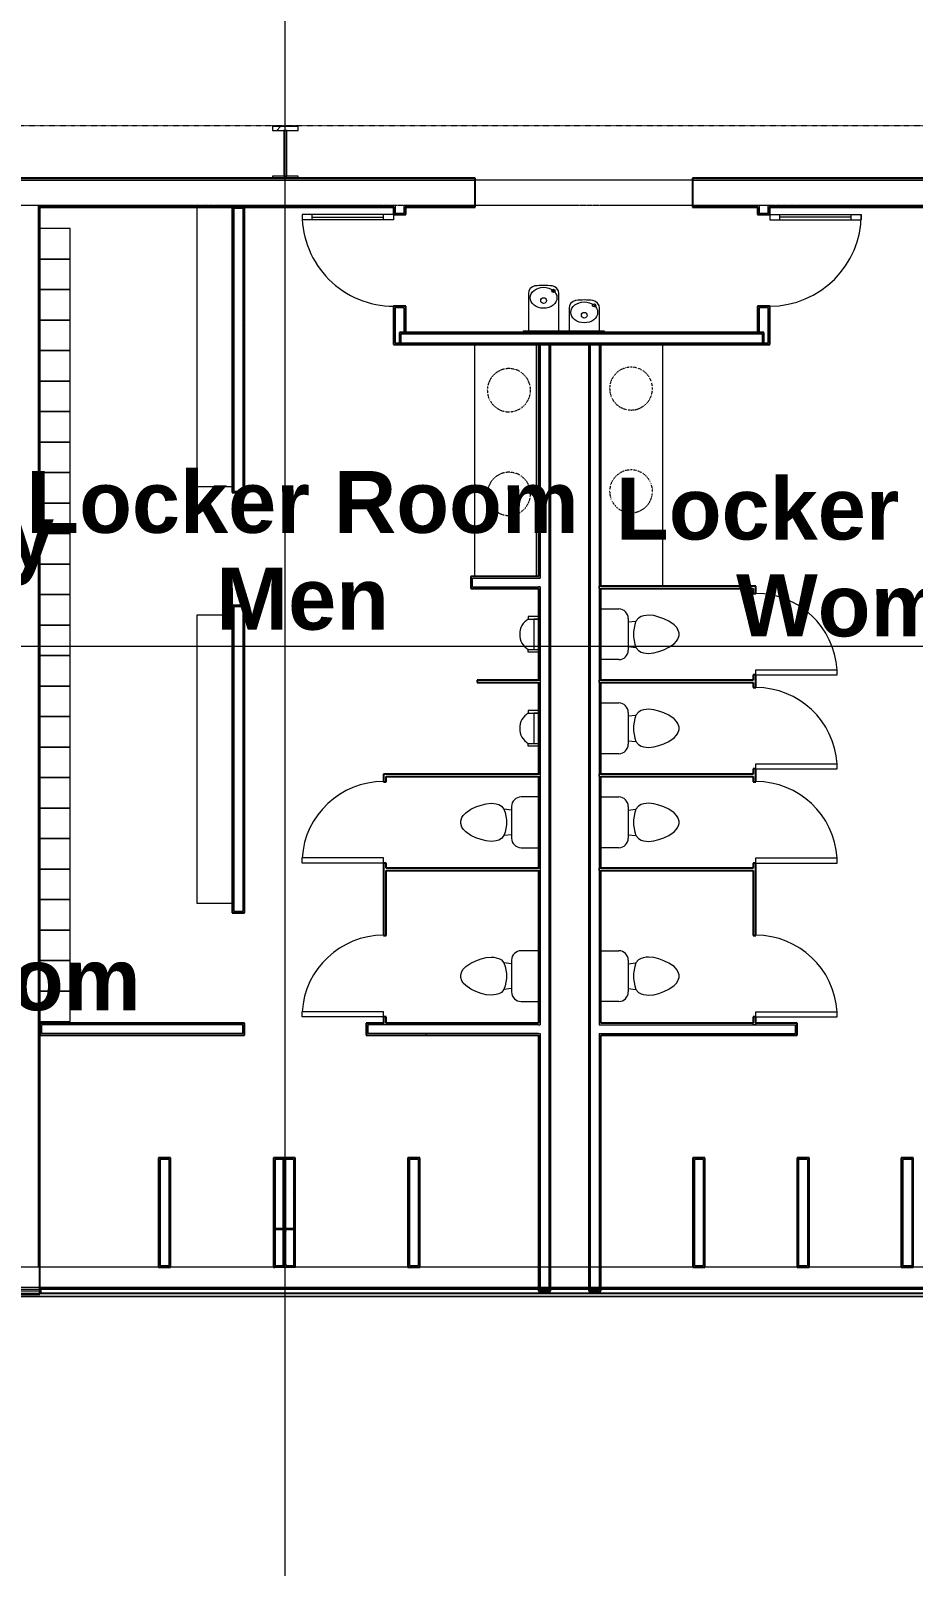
# Model space of a CAD drawing. Header units: inches. Extents: x 21341 to 28276, y -23509 to -20035.
# Drawn here: x 25302 to 25649, y -22905 to -22301 of the extents above; entities that cross this region are included whole.
import ezdxf

# ---------------------------------------------------------------- set-up
doc = ezdxf.new("R2010")
doc.units = ezdxf.units.IN
doc.header["$MEASUREMENT"] = 0
for name, pattern in [('Dash 1_16_', [0.125, 0.0625, -0.0625]), ('Dash dot dot', [0.8125, 0.25, -0.1875, 0, -0.1875, 0, -0.1875]), ('Grid Line 1_2_', [0.875, 0.5, -0.125, 0.125, -0.125])]:
    doc.linetypes.add(name, pattern=pattern)
for name, color, linetype, lineweight in [('A-DOOR', 31, 'Continuous', 9), ('A-DOOR-GLAZ', 31, 'Continuous', 15), ('A-FLOR-CLRS', 90, 'Dash 1_16_', 9), ('A-WALL', 113, 'Continuous', 9), ('A-WALL-PATT', 111, 'Continuous', 25), ('C-BLDG-PADS', 91, 'Continuous', 9), ('C-TOPO', 7, 'Continuous', 9), ('I-FURN', 30, 'Continuous', 9), ('I-WALL', 2, 'Continuous', 9), ('L-SITE-WALL', 31, 'Continuous', 9), ('M-AREA-IDEN', 171, 'Continuous', 9), ('P-SANR-FIXT', 6, 'Continuous', 9), ('Q-CASE', 31, 'Continuous', 9), ('S-BEAM', 12, 'Continuous', 9), ('S-COLS', 52, 'Continuous', 9), ('S-GRID', 1, 'Continuous', 9)]:
    doc.layers.add(name, color=color, linetype=linetype, lineweight=lineweight)
doc.styles.add('Arial_B', font='arialbd.ttf', dxfattribs={"height": 24.354149})
pattern_1 = [(0, (0, 0), (61.44, 15.36), [2.534, -43.546, 2.534, -43.546, -245.76]), (0, (0, 0), (61.44, 15.36), [-92.16, 2.534, -89.626, 2.534, -43.546, -107.52]), (0, (0, 0), (61.44, 15.36), [-230.4, 2.534, -28.186, 2.534, -74.266]), (120, (23.04, 7.68), (-44.02215, 45.528601), [2.534, -43.546, 2.534, -43.546, -245.76]), (120, (23.04, 7.68), (-44.02215, 45.528601), [-92.16, 2.534, -89.626, 2.534, -43.546, -107.52]), (120, (23.04, 7.68), (-44.02215, 45.528601), [-230.4, 2.534, -28.186, 2.534, -74.266]), (240, (30.72, 38.4), (-17.41785, -60.888601), [2.534, -43.546, 2.534, -43.546, -245.76]), (240, (30.72, 38.4), (-17.41785, -60.888601), [-92.16, 2.534, -89.626, 2.534, -43.546, -107.52]), (240, (30.72, 38.4), (-17.41785, -60.888601), [-230.4, 2.534, -28.186, 2.534, -74.266])]
pattern_2 = [(225, (25401.89, -22360.053), (19.00703, -19.00703), []), (225, (25401.89, -22388.853), (19.00703, -19.00703), [])]

# ---------------------------------------------------------------- blocks, each defined once
blk = doc.blocks.new('Toilet-Domestic-3D - Toilet-Domestic-3D-V41-First Floor Plan')
at = {"layer": 'P-SANR-FIXT', "color": 7}
for p, q in [((-9.98, 11.75), (-9.98, 18.85)), ((9.98, 18.85), (9.98, 11.75)), ((6.25, 8.02), (-6.25, 8.02)), ((-4.86, 8.02), (-5.21, 5)), ((4.86, 8.02), (5.21, 5)), ((-7.41, 1), (-7.5, 0)), ((-7.5, 0), (-7.33, -1.99)), ((-7.24, 2), (-7.41, 1)), ((-6.97, 3), (-7.24, 2)), ((-6.4, 4), (-6.97, 3)), ((-5.21, 5), (-6.4, 4)), ((-3.84, 5.5), (-5.21, 5)), ((-1, 6), (-3.84, 5.5)), ((1, 6), (-1, 6)), ((3.84, 5.5), (1, 6)), ((5.21, 5), (3.84, 5.5)), ((6.4, 4), (5.21, 5)), ((6.97, 3), (6.4, 4)), ((7.24, 2), (6.97, 3)), ((7.41, 1), (7.24, 2)), ((7.33, -1.99), (7.5, 0)), ((7.5, 0), (7.41, 1)), ((-7.33, -1.99), (-6.79, -4)), ((-6.79, -4), (-6.06, -6)), ((-6.06, -6), (-5.13, -8)), ((5.13, -8), (6.06, -6)), ((6.06, -6), (6.79, -4)), ((6.79, -4), (7.33, -1.99)), ((-5.13, -8), (-3.74, -10)), ((-3.74, -10), (-2.74, -11)), ((-2.74, -11), (-1.87, -11.5)), ((-1.87, -11.5), (-0.5, -12)), ((-0.5, -12), (0.5, -12)), ((0.5, -12), (1.87, -11.5)), ((1.87, -11.5), (2.74, -11)), ((2.74, -11), (3.74, -10)), ((3.74, -10), (5.13, -8))]:
    blk.add_line(p, q, dxfattribs=at)
for centre, start, end in [((-6.25, 11.75), 180, 270), ((6.25, 11.75), 270, 360)]:
    blk.add_arc(centre, 3.73, start, end, dxfattribs=at)
blk = doc.blocks.new('Single-Flush - 32_ x 84_-11063-First Floor Plan')
at = {"layer": 'A-DOOR', "color": 10, "lineweight": 13}
for p, q in [((14, 0.5), (14, 32.5)), ((16, 32.5), (14, 32.5)), ((16, 0.5), (16, 32.5)), ((16, 0.5), (14, 0.5))]:
    blk.add_line(p, q, dxfattribs=at)
at = {"layer": 'A-DOOR', "color": 7}
blk.add_arc((16, 0.5), 32.07, 93.57587, 180, dxfattribs=at)
blk = doc.blocks.new('Vanity Counter Top w 2 Round Sink Holes - 72_-11064-First Floor Plan')
at = {"layer": 'Q-CASE', "color": 10, "lineweight": 13}
for p, q in [((-52.26, -0.75), (42.78, -0.75)), ((-52.26, -25), (42.78, -25))]:
    blk.add_line(p, q, dxfattribs=at)
at = {"layer": 'Q-CASE', "color": 9, "linetype": 'Dash dot dot'}
for centre, start, end in [((-15.01, -12.57), 360, 180), ((25.41, -12.57), 360, 180), ((-15.01, -12.57), 180, 0), ((25.41, -12.57), 180, 0)]:
    blk.add_arc(centre, 8.43, start, end, dxfattribs=at)
blk = doc.blocks.new('Furniture 7 - Furniture 1-2413-First Floor Plan')
at = {"layer": 'I-FURN', "color": 7}
for p, q in [((25350.61, -22499.47), (25350.61, -22612.87)), ((25364.61, -22499.47), (25350.61, -22499.47)), ((25350.61, -22612.87), (25364.61, -22612.87))]:
    blk.add_line(p, q, dxfattribs=at)
blk = doc.blocks.new('Toilet-Domestic-3D - Toilet-Domestic-3D-11065-First Floor Plan')
at = {"layer": 'P-SANR-FIXT', "color": 7}
for p, q in [((-6.06, 6), (-5.13, 8)), ((-5.13, 8), (-3.74, 10)), ((-3.74, 10), (-2.74, 11)), ((-2.74, 11), (-1.87, 11.5)), ((-1.87, 11.5), (-0.5, 12)), ((-0.5, 12), (0.5, 12)), ((0.5, 12), (1.87, 11.5)), ((1.87, 11.5), (2.74, 11)), ((2.74, 11), (3.74, 10)), ((3.74, 10), (5.13, 8)), ((5.13, 8), (6.06, 6)), ((-7.5, 0), (-7.33, 1.99)), ((-7.33, 1.99), (-6.79, 4)), ((-6.79, 4), (-6.06, 6)), ((6.06, 6), (6.79, 4)), ((6.79, 4), (7.33, 1.99)), ((7.33, 1.99), (7.5, 0)), ((-7.41, -1), (-7.5, 0)), ((-7.24, -2), (-7.41, -1)), ((-6.97, -3), (-7.24, -2)), ((-6.4, -4), (-6.97, -3)), ((-5.21, -5), (-6.4, -4)), ((-3.84, -5.5), (-5.21, -5)), ((-4.86, -8.02), (-5.21, -5)), ((-1, -6), (-3.84, -5.5)), ((1, -6), (-1, -6)), ((3.84, -5.5), (1, -6)), ((5.21, -5), (3.84, -5.5)), ((4.86, -8.02), (5.21, -5)), ((6.4, -4), (5.21, -5)), ((6.97, -3), (6.4, -4)), ((7.24, -2), (6.97, -3)), ((7.41, -1), (7.24, -2)), ((7.5, 0), (7.41, -1)), ((-9.98, -11.75), (-9.98, -18.6)), ((6.25, -8.02), (-6.25, -8.02)), ((9.98, -18.6), (9.98, -11.75))]:
    blk.add_line(p, q, dxfattribs=at)
for centre, start, end in [((-6.25, -11.75), 90, 180), ((6.25, -11.75), 0, 90)]:
    blk.add_arc(centre, 3.73, start, end, dxfattribs=at)
blk = doc.blocks.new('Single-Flush - 32_ x 84_-11066-First Floor Plan')
at = {"layer": 'A-DOOR', "color": 10, "lineweight": 13}
for p, q in [((14, -0.5), (14, -32.5)), ((16, -0.5), (14, -0.5)), ((16, -0.5), (16, -32.5)), ((16, -32.5), (14, -32.5))]:
    blk.add_line(p, q, dxfattribs=at)
at = {"layer": 'A-DOOR', "color": 7}
blk.add_arc((16, -0.5), 32.07, 180, 266.42413, dxfattribs=at)
blk = doc.blocks.new('Furniture 8 - Furniture 1-2437-First Floor Plan')
at = {"layer": 'I-FURN', "color": 7}
for p, q in [((25350.61, -22496.18), (25350.61, -22606.18)), ((25350.61, -22606.18), (25364.61, -22606.18))]:
    blk.add_line(p, q, dxfattribs=at)
blk = doc.blocks.new('Vanity Counter Top w 2 Round Sink Holes - 72_-11067-First Floor Plan')
at = {"layer": 'Q-CASE', "color": 10, "lineweight": 13}
for p, q in [((-52.26, 25), (39.03, 25)), ((-52.26, 0.75), (39.03, 0.75))]:
    blk.add_line(p, q, dxfattribs=at)
at = {"layer": 'Q-CASE', "color": 9, "linetype": 'Dash dot dot'}
for centre, start, end in [((-19.76, 11.63), 360, 180), ((21.03, 11.63), 360, 180), ((-19.76, 11.63), 180, 0), ((21.03, 11.63), 180, 0)]:
    blk.add_arc(centre, 8.5, start, end, dxfattribs=at)
blk = doc.blocks.new('Urinal-Wall-3D - Urinal-Wall-3D-11068-First Floor Plan')
at = {"layer": 'P-SANR-FIXT', "color": 7}
for p, q in [((-11.29, 2.38), (-11.29, 6.38)), ((-11.29, 6.38), (-10.29, 6.38)), ((-10.29, 6.38), (-10.29, 2.38)), ((2.73, 6.38), (1.71, 6.38)), ((1.71, 6.38), (1.71, 2.38)), ((2.73, 2.38), (2.73, 6.38)), ((1.71, 4.22), (-10.29, 4.22)), ((-10.29, 4.22), (-10.29, 2.38)), ((1.71, 2.38), (1.71, 4.22))]:
    blk.add_line(p, q, dxfattribs=at)
blk.add_arc((-4.29, 2.77), 7, 31.00272, 148.99728, dxfattribs=at)
blk = doc.blocks.new('Drinking_Fountain-Haws_Corporation-Wall_Mounted_1119 - 1119-11069-First Floor Plan')
at = {"layer": 'P-SANR-FIXT', "color": 7}
for p, q in [((13.07, 19.5), (13.07, 4.7)), ((25.07, 4.7), (25.07, 19.5)), ((29.07, 13.75), (29.07, 4.7)), ((41.07, 4.7), (41.07, 13.75)), ((43.07, 4.7), (11.07, 4.7)), ((11.07, 4.7), (11.07, 4.2)), ((43.07, 4.2), (43.07, 4.7))]:
    blk.add_line(p, q, dxfattribs=at)
for centre, radius in [((22.94, 20.55), 0.625), ((19.07, 16.69), 1.13), ((38.94, 14.82), 0.625), ((35.07, 10.94), 1.13)]:
    blk.add_circle(centre, radius, dxfattribs=at)
for centre, radius, start, end in [((16.07, 19.5), 3, 97.57756, 180), ((19.07, -3.05), 25.75, 82.42244, 97.57756), ((22.07, 19.5), 3, 360, 82.42244), ((32.07, 13.75), 3, 97.57756, 180), ((35.07, -8.8), 25.75, 82.42244, 97.57756), ((38.07, 13.75), 3, 360, 82.42244)]:
    blk.add_arc(centre, radius, start, end, dxfattribs=at)
for centre, ratio in [((19.07, 17.82), 0.786373), ((35.07, 12.07), 0.786365)]:
    blk.add_ellipse(centre, major_axis=(-5.25, 0), ratio=ratio, dxfattribs=at)
blk = doc.blocks.new('Locker-Double Stacked - 12_ x 12_-11070-First Floor Plan')
at = {"layer": 'I-FURN', "color": 7}
for p, q in [((6, 6), (-6, 6)), ((-6, 6), (-6, -6)), ((6, -6), (6, 6)), ((-6, -6), (6, -6))]:
    blk.add_line(p, q, dxfattribs=at)
blk = doc.blocks.new('Locker Rooms and Restrooms_0005_rvt-1-First Floor Plan')
at = {"layer": 'A-WALL-PATT', "lineweight": 9}
h = blk.add_hatch(dxfattribs=at)
h.set_pattern_fill('FP_13', style=0, pattern_type=2)
h.set_pattern_definition(pattern_1)
h.paths.add_polyline_path([(25381.02, -22482.55), (25381.64, -22482.55), (25381.64, -22370.18), (25381.02, -22370.18), (25381.02, -22414.26)], flags=0)
h = blk.add_hatch(dxfattribs=at)
h.set_pattern_fill('FP_13', style=0, pattern_type=2)
h.set_pattern_definition(pattern_1)
h.paths.add_polyline_path([(25385.77, -22482.55), (25385.77, -22370.18), (25381.64, -22370.18), (25381.64, -22370.8), (25385.14, -22370.8), (25385.14, -22481.93), (25381.64, -22481.93), (25381.64, -22482.55), (25385.14, -22482.55)], flags=0)
h = blk.add_hatch(dxfattribs=at)
h.set_pattern_fill('FP_13', style=0, pattern_type=2)
h.set_pattern_definition(pattern_1)
h.paths.add_polyline_path([(25501.52, -22796.8), (25505.64, -22796.8), (25505.64, -22796.18), (25502.14, -22796.18), (25502.14, -22695.43), (25501.52, -22695.43), (25501.52, -22724.13)], flags=0)
h.paths.add_polyline_path([(25501.52, -22691.93), (25502.14, -22691.93), (25502.14, -22631.3), (25501.52, -22631.3), (25501.52, -22691.3)], flags=0)
h.paths.add_polyline_path([(25501.52, -22630.3), (25502.14, -22630.3), (25502.14, -22594.3), (25501.52, -22594.3), (25501.52, -22607.93)], flags=0)
h.paths.add_polyline_path([(25502.14, -22593.3), (25502.14, -22557.3), (25501.52, -22557.3), (25501.52, -22593.3)], flags=0)
h.paths.add_polyline_path([(25501.52, -22556.3), (25502.14, -22556.3), (25502.14, -22519.68), (25501.52, -22519.68), (25501.52, -22549.82)], flags=0)
h.paths.add_polyline_path([(25501.52, -22516.18), (25502.14, -22516.18), (25502.14, -22424.26), (25501.52, -22424.26), (25501.52, -22515.55)], flags=0)
h = blk.add_hatch(dxfattribs=at)
h.set_pattern_fill('FP_13', style=0, pattern_type=2)
h.set_pattern_definition(pattern_1)
h.paths.add_polyline_path([(25506.27, -22796.8), (25506.27, -22424.26), (25505.64, -22424.26), (25505.64, -22796.8)], flags=0)
h = blk.add_hatch(dxfattribs=at)
h.set_pattern_fill('FP_13', style=0, pattern_type=2)
h.set_pattern_definition(pattern_1)
h.paths.add_polyline_path([(25521.27, -22796.8), (25525.39, -22796.8), (25525.39, -22796.18), (25521.89, -22796.18), (25521.89, -22424.26), (25521.27, -22424.26), (25521.27, -22724.13)], flags=0)
h = blk.add_hatch(dxfattribs=at)
h.set_pattern_fill('FP_13', style=0, pattern_type=2)
h.set_pattern_definition(pattern_1)
h.paths.add_polyline_path([(25526.02, -22796.8), (25526.02, -22695.43), (25525.39, -22695.43), (25525.39, -22796.8)], flags=0)
h.paths.add_polyline_path([(25525.39, -22691.93), (25526.02, -22691.93), (25526.02, -22631.3), (25525.39, -22631.3), (25525.39, -22685.39)], flags=0)
h.paths.add_polyline_path([(25526.02, -22630.3), (25526.02, -22594.3), (25525.39, -22594.3), (25525.39, -22630.3)], flags=0)
h.paths.add_polyline_path([(25526.02, -22593.3), (25526.02, -22557.3), (25525.39, -22557.3), (25525.39, -22593.3)], flags=0)
h.paths.add_polyline_path([(25525.39, -22556.3), (25526.02, -22556.3), (25526.02, -22520.3), (25525.39, -22520.3), (25525.39, -22549.82)], flags=0)
h.paths.add_polyline_path([(25525.39, -22519.3), (25526.02, -22519.3), (25526.02, -22424.26), (25525.39, -22424.26), (25525.39, -22511.09)], flags=0)
h = blk.add_hatch(dxfattribs=at)
h.set_pattern_fill('FP_13', style=0, pattern_type=2)
h.set_pattern_definition(pattern_1)
h.paths.add_polyline_path([(25381.02, -22647.93), (25381.64, -22647.93), (25381.64, -22526.93), (25381.02, -22526.93), (25381.02, -22569.19)], flags=0)
h = blk.add_hatch(dxfattribs=at)
h.set_pattern_fill('FP_13', style=0, pattern_type=2)
h.set_pattern_definition(pattern_1)
h.paths.add_polyline_path([(25465.33, -22691.93), (25501.52, -22691.93), (25501.52, -22691.3), (25441.52, -22691.3), (25441.52, -22691.93)], flags=0)
h.paths.add_polyline_path([(25440.52, -22691.93), (25440.52, -22691.3), (25433.77, -22691.3), (25433.77, -22691.93), (25434.39, -22691.93)], flags=0)
h = blk.add_hatch(dxfattribs=at)
h.set_pattern_fill('FP_13', style=0, pattern_type=2)
h.set_pattern_definition(pattern_1)
h.paths.add_polyline_path([(25465.33, -22696.05), (25501.52, -22696.05), (25501.52, -22695.43), (25434.39, -22695.43), (25434.39, -22691.93), (25433.77, -22691.93), (25433.77, -22696.05)], flags=0)
h = blk.add_hatch(dxfattribs=at)
h.set_pattern_fill('FP_13', style=0, pattern_type=2)
h.set_pattern_definition(pattern_1)
h.paths.add_polyline_path([(25405.77, -22786.87), (25405.77, -22772.49), (25405.14, -22772.49), (25405.14, -22786.68), (25402.26, -22786.68), (25402.73, -22786.87), (25405.33, -22786.87)], flags=0)
h.paths.add_polyline_path([(25405.36, -22772.05), (25405.77, -22772.05), (25405.77, -22744.3), (25401.64, -22744.3), (25401.64, -22744.93), (25405.14, -22744.93), (25405.14, -22772.05)], flags=0)
h = blk.add_hatch(dxfattribs=at)
h.set_pattern_fill('FP_13', style=0, pattern_type=2)
h.set_pattern_definition(pattern_1)
h.paths.add_polyline_path([(25450.7, -22787.3), (25454.83, -22787.3), (25454.83, -22744.3), (25450.7, -22744.3), (25450.7, -22744.93), (25454.2, -22744.93), (25454.2, -22786.68), (25450.7, -22786.68)], flags=0)
h = blk.add_hatch(dxfattribs=at)
h.set_pattern_fill('FP_13', style=0, pattern_type=2)
h.set_pattern_definition(pattern_1)
h.paths.add_polyline_path([(25644.27, -22787.3), (25648.39, -22787.3), (25648.39, -22786.68), (25644.89, -22786.68), (25644.89, -22744.93), (25648.39, -22744.93), (25648.39, -22744.3), (25644.27, -22744.3)], flags=0)
at = {"layer": 'A-WALL', "color": 7}
for p, q in [((25385.14, -22370.8), (25381.64, -22370.8)), ((25381.64, -22370.8), (25381.64, -22481.93)), ((25385.14, -22370.8), (25385.14, -22481.93)), ((25447.52, -22423.63), (25447.52, -22420.13)), ((25447.52, -22420.13), (25589.52, -22420.13)), ((25589.52, -22420.13), (25589.52, -22423.63)), ((25447.52, -22423.63), (25502.14, -22423.63)), ((25502.14, -22424.26), (25502.14, -22423.63)), ((25502.14, -22424.26), (25502.14, -22423.63)), ((25502.14, -22424.26), (25502.14, -22516.18)), ((25505.64, -22424.26), (25505.64, -22423.63)), ((25505.64, -22423.63), (25505.64, -22424.26)), ((25505.64, -22423.63), (25521.89, -22423.63)), ((25505.64, -22424.26), (25505.64, -22796.18)), ((25521.89, -22424.26), (25521.89, -22423.63)), ((25521.89, -22424.26), (25521.89, -22423.63)), ((25521.89, -22424.26), (25521.89, -22796.18)), ((25525.39, -22424.26), (25525.39, -22423.63)), ((25525.39, -22423.63), (25525.39, -22424.26)), ((25525.39, -22423.63), (25589.52, -22423.63)), ((25525.39, -22424.26), (25525.39, -22519.3)), ((25381.64, -22481.93), (25385.14, -22481.93)), ((25475.52, -22519.68), (25475.52, -22516.18)), ((25475.52, -22516.18), (25501.52, -22516.18)), ((25501.52, -22516.18), (25502.14, -22516.18)), ((25502.14, -22516.18), (25501.52, -22516.18)), ((25475.52, -22519.68), (25501.52, -22519.68)), ((25502.14, -22519.68), (25501.52, -22519.68)), ((25501.52, -22519.68), (25502.14, -22519.68)), ((25502.14, -22519.68), (25502.14, -22556.3)), ((25525.39, -22519.3), (25525.39, -22520.3)), ((25525.39, -22519.3), (25526.02, -22519.3)), ((25525.39, -22520.3), (25525.39, -22519.3)), ((25525.39, -22520.3), (25525.39, -22556.3)), ((25525.39, -22520.3), (25526.02, -22520.3)), ((25385.14, -22527.55), (25381.64, -22527.55)), ((25381.64, -22527.55), (25381.64, -22647.3)), ((25385.14, -22527.55), (25385.14, -22647.3)), ((25501.52, -22556.3), (25502.14, -22556.3)), ((25501.52, -22557.3), (25502.14, -22557.3)), ((25502.14, -22556.3), (25502.14, -22557.3)), ((25502.14, -22556.3), (25502.14, -22557.3)), ((25502.14, -22557.3), (25502.14, -22593.3)), ((25525.39, -22556.3), (25525.39, -22557.3)), ((25525.39, -22556.3), (25526.02, -22556.3)), ((25525.39, -22557.3), (25525.39, -22556.3)), ((25525.39, -22557.3), (25525.39, -22593.3)), ((25525.39, -22557.3), (25526.02, -22557.3)), ((25501.52, -22593.3), (25502.14, -22593.3)), ((25501.52, -22594.3), (25502.14, -22594.3)), ((25502.14, -22593.3), (25502.14, -22594.3)), ((25502.14, -22593.3), (25502.14, -22594.3)), ((25502.14, -22594.3), (25502.14, -22630.3)), ((25525.39, -22593.3), (25525.39, -22594.3)), ((25525.39, -22593.3), (25526.02, -22593.3)), ((25525.39, -22594.3), (25525.39, -22593.3)), ((25525.39, -22594.3), (25525.39, -22630.3)), ((25525.39, -22594.3), (25526.02, -22594.3)), ((25501.52, -22630.3), (25502.14, -22630.3)), ((25501.52, -22631.3), (25502.14, -22631.3)), ((25502.14, -22630.3), (25502.14, -22631.3)), ((25502.14, -22630.3), (25502.14, -22631.3)), ((25502.14, -22631.3), (25502.14, -22691.93)), ((25525.39, -22630.3), (25525.39, -22631.3)), ((25525.39, -22630.3), (25526.02, -22630.3)), ((25525.39, -22631.3), (25525.39, -22630.3)), ((25525.39, -22631.3), (25525.39, -22691.93)), ((25525.39, -22631.3), (25526.02, -22631.3)), ((25381.64, -22647.3), (25385.14, -22647.3)), ((25305.89, -22691.93), (25305.89, -22695.43)), ((25385.14, -22691.93), (25305.89, -22691.93)), ((25385.14, -22695.43), (25385.14, -22691.93)), ((25434.39, -22691.93), (25434.39, -22695.43)), ((25440.52, -22691.93), (25434.39, -22691.93)), ((25440.52, -22691.3), (25440.52, -22691.93)), ((25441.52, -22691.93), (25440.52, -22691.93)), ((25441.52, -22691.93), (25440.52, -22691.93)), ((25441.52, -22691.3), (25441.52, -22691.93)), ((25501.52, -22691.93), (25441.52, -22691.93)), ((25501.52, -22691.93), (25502.14, -22691.93)), ((25525.39, -22691.93), (25526.02, -22691.93)), ((25526.02, -22691.93), (25586.02, -22691.93)), ((25586.02, -22691.93), (25586.02, -22691.3)), ((25587.02, -22691.93), (25586.02, -22691.93)), ((25586.02, -22691.93), (25587.02, -22691.93)), ((25587.02, -22691.93), (25587.02, -22691.3)), ((25587.02, -22691.93), (25602.64, -22691.93)), ((25602.64, -22695.43), (25602.64, -22691.93)), ((25385.14, -22695.43), (25305.89, -22695.43)), ((25501.52, -22695.43), (25434.39, -22695.43)), ((25501.52, -22695.43), (25502.14, -22695.43)), ((25502.14, -22695.43), (25502.14, -22796.18)), ((25525.39, -22695.43), (25525.39, -22796.18)), ((25525.39, -22695.43), (25526.02, -22695.43)), ((25526.02, -22695.43), (25602.64, -22695.43)), ((25356.08, -22744.93), (25352.58, -22744.93)), ((25352.58, -22744.93), (25352.58, -22786.68)), ((25356.08, -22744.93), (25356.08, -22786.68)), ((25401.39, -22744.93), (25397.89, -22744.93)), ((25397.89, -22744.93), (25397.89, -22772.05)), ((25401.39, -22744.93), (25401.39, -22772.05)), ((25405.14, -22744.93), (25401.64, -22744.93)), ((25401.64, -22744.93), (25401.64, -22772.05)), ((25405.14, -22744.93), (25405.14, -22772.05)), ((25454.2, -22744.93), (25450.7, -22744.93)), ((25450.7, -22744.93), (25450.7, -22786.68)), ((25454.2, -22744.93), (25454.2, -22786.68)), ((25566.39, -22744.93), (25562.89, -22744.93)), ((25562.89, -22744.93), (25562.89, -22786.68)), ((25566.39, -22744.93), (25566.39, -22786.68)), ((25607.39, -22744.93), (25603.89, -22744.93)), ((25603.89, -22744.93), (25603.89, -22786.68)), ((25607.39, -22744.93), (25607.39, -22786.68)), ((25648.39, -22744.93), (25644.89, -22744.93)), ((25644.89, -22744.93), (25644.89, -22786.68)), ((25648.39, -22744.93), (25648.39, -22786.68)), ((25397.89, -22772.49), (25397.89, -22786.68)), ((25401.39, -22772.63), (25401.39, -22786.68)), ((25401.64, -22772.92), (25401.64, -22786.43)), ((25405.14, -22772.49), (25405.14, -22786.68)), ((25352.58, -22786.68), (25356.08, -22786.68)), ((25397.89, -22786.68), (25401.39, -22786.68)), ((25402.26, -22786.68), (25405.14, -22786.68)), ((25450.7, -22786.68), (25454.2, -22786.68)), ((25562.89, -22786.68), (25566.39, -22786.68)), ((25603.89, -22786.68), (25607.39, -22786.68)), ((25644.89, -22786.68), (25648.39, -22786.68)), ((25505.64, -22796.18), (25502.14, -22796.18)), ((25525.39, -22796.18), (25521.89, -22796.18))]:
    blk.add_line(p, q, dxfattribs=at)
at = {"layer": 'I-WALL', "color": 250, "lineweight": 25}
for p, q in [((25381.64, -22370.18), (25381.02, -22370.18)), ((25381.02, -22370.18), (25381.02, -22482.55)), ((25385.14, -22370.18), (25381.64, -22370.18)), ((25385.77, -22370.18), (25385.14, -22370.18)), ((25385.77, -22482.55), (25385.77, -22370.18)), ((25590.14, -22419.51), (25446.89, -22419.51)), ((25446.89, -22419.51), (25446.89, -22420.13)), ((25446.89, -22420.13), (25446.89, -22423.63)), ((25590.14, -22420.13), (25590.14, -22419.51)), ((25590.14, -22423.63), (25590.14, -22420.13)), ((25446.89, -22423.63), (25446.89, -22424.26)), ((25446.89, -22424.26), (25501.52, -22424.26)), ((25501.52, -22424.26), (25501.52, -22515.55)), ((25506.27, -22796.8), (25506.27, -22424.26)), ((25506.27, -22424.26), (25521.27, -22424.26)), ((25521.27, -22424.26), (25521.27, -22796.8)), ((25526.02, -22519.3), (25526.02, -22424.26)), ((25526.02, -22424.26), (25590.14, -22424.26)), ((25590.14, -22424.26), (25590.14, -22423.63)), ((25381.02, -22482.55), (25381.64, -22482.55)), ((25381.64, -22482.55), (25385.14, -22482.55)), ((25385.14, -22482.55), (25385.77, -22482.55)), ((25501.52, -22515.55), (25474.89, -22515.55)), ((25474.89, -22515.55), (25474.89, -22516.18)), ((25474.89, -22516.18), (25474.89, -22519.68)), ((25474.89, -22519.68), (25474.89, -22520.3)), ((25474.89, -22520.3), (25501.52, -22520.3)), ((25501.52, -22520.3), (25501.52, -22556.3)), ((25587.02, -22519.3), (25526.02, -22519.3)), ((25526.02, -22556.3), (25526.02, -22520.3)), ((25526.02, -22520.3), (25586.02, -22520.3)), ((25586.02, -22520.3), (25586.02, -22522.3)), ((25586.02, -22522.3), (25587.02, -22522.3)), ((25587.02, -22520.3), (25587.02, -22519.3)), ((25587.02, -22522.3), (25587.02, -22520.3)), ((25381.64, -22526.93), (25381.02, -22526.93)), ((25381.02, -22526.93), (25381.02, -22647.93)), ((25385.14, -22526.93), (25381.64, -22526.93)), ((25385.77, -22526.93), (25385.14, -22526.93)), ((25385.77, -22647.93), (25385.77, -22526.93)), ((25587.02, -22554.3), (25586.02, -22554.3)), ((25586.02, -22554.3), (25586.02, -22556.3)), ((25587.02, -22559.3), (25587.02, -22554.3)), ((25501.52, -22556.3), (25477.39, -22556.3)), ((25477.39, -22556.3), (25477.39, -22557.3)), ((25477.39, -22557.3), (25501.52, -22557.3)), ((25501.52, -22557.3), (25501.52, -22593.3)), ((25586.02, -22556.3), (25526.02, -22556.3)), ((25526.02, -22593.3), (25526.02, -22557.3)), ((25526.02, -22557.3), (25586.02, -22557.3)), ((25586.02, -22557.3), (25586.02, -22559.3)), ((25586.02, -22559.3), (25587.02, -22559.3)), ((25587.02, -22591.3), (25586.02, -22591.3)), ((25586.02, -22591.3), (25586.02, -22593.3)), ((25587.02, -22596.3), (25587.02, -22591.3)), ((25501.52, -22593.3), (25440.52, -22593.3)), ((25440.52, -22593.3), (25440.52, -22594.3)), ((25440.52, -22594.3), (25440.52, -22596.3)), ((25440.52, -22596.3), (25441.52, -22596.3)), ((25441.52, -22594.3), (25501.52, -22594.3)), ((25441.52, -22596.3), (25441.52, -22594.3)), ((25501.52, -22594.3), (25501.52, -22630.3)), ((25586.02, -22593.3), (25526.02, -22593.3)), ((25526.02, -22630.3), (25526.02, -22594.3)), ((25526.02, -22594.3), (25586.02, -22594.3)), ((25586.02, -22594.3), (25586.02, -22596.3)), ((25586.02, -22596.3), (25587.02, -22596.3)), ((25441.52, -22628.3), (25440.52, -22628.3)), ((25440.52, -22628.3), (25440.52, -22656.8)), ((25441.52, -22630.3), (25441.52, -22628.3)), ((25501.52, -22630.3), (25441.52, -22630.3)), ((25441.52, -22631.3), (25501.52, -22631.3)), ((25441.52, -22656.8), (25441.52, -22631.3)), ((25501.52, -22631.3), (25501.52, -22691.3)), ((25586.02, -22630.3), (25526.02, -22630.3)), ((25526.02, -22691.3), (25526.02, -22631.3)), ((25526.02, -22631.3), (25586.02, -22631.3)), ((25587.02, -22628.3), (25586.02, -22628.3)), ((25586.02, -22628.3), (25586.02, -22630.3)), ((25586.02, -22631.3), (25586.02, -22656.8)), ((25587.02, -22656.8), (25587.02, -22628.3)), ((25381.02, -22647.93), (25381.64, -22647.93)), ((25381.64, -22647.93), (25385.14, -22647.93)), ((25385.14, -22647.93), (25385.77, -22647.93)), ((25440.52, -22656.8), (25441.52, -22656.8)), ((25586.02, -22656.8), (25587.02, -22656.8)), ((25385.77, -22691.3), (25305.27, -22691.3)), ((25305.27, -22691.3), (25305.27, -22691.93)), ((25305.27, -22691.93), (25305.27, -22695.43)), ((25385.77, -22691.93), (25385.77, -22691.3)), ((25385.77, -22695.43), (25385.77, -22691.93)), ((25440.52, -22691.3), (25433.77, -22691.3)), ((25433.77, -22691.3), (25433.77, -22691.93)), ((25433.77, -22691.93), (25433.77, -22695.43)), ((25441.52, -22688.8), (25440.52, -22688.8)), ((25440.52, -22688.8), (25440.52, -22691.3)), ((25441.52, -22691.3), (25441.52, -22688.8)), ((25501.52, -22691.3), (25441.52, -22691.3)), ((25586.02, -22691.3), (25526.02, -22691.3)), ((25587.02, -22688.8), (25586.02, -22688.8)), ((25586.02, -22688.8), (25586.02, -22691.3)), ((25587.02, -22691.3), (25587.02, -22688.8)), ((25603.27, -22691.3), (25587.02, -22691.3)), ((25603.27, -22691.93), (25603.27, -22691.3)), ((25603.27, -22695.43), (25603.27, -22691.93)), ((25305.27, -22695.43), (25305.27, -22696.05)), ((25305.27, -22696.05), (25385.77, -22696.05)), ((25385.77, -22696.05), (25385.77, -22695.43)), ((25433.77, -22695.43), (25433.77, -22696.05)), ((25433.77, -22696.05), (25501.52, -22696.05)), ((25501.52, -22696.05), (25501.52, -22796.8)), ((25526.02, -22796.8), (25526.02, -22696.05)), ((25526.02, -22696.05), (25603.27, -22696.05)), ((25603.27, -22696.05), (25603.27, -22695.43)), ((25352.58, -22744.3), (25351.95, -22744.3)), ((25351.95, -22744.3), (25351.95, -22787.3)), ((25356.08, -22744.3), (25352.58, -22744.3)), ((25356.7, -22744.3), (25356.08, -22744.3)), ((25356.7, -22787.3), (25356.7, -22744.3)), ((25397.89, -22744.3), (25397.27, -22744.3)), ((25397.27, -22744.3), (25397.27, -22787.3)), ((25401.39, -22744.3), (25397.89, -22744.3)), ((25401.64, -22744.3), (25401.02, -22744.3)), ((25401.02, -22744.3), (25401.02, -22772.05)), ((25402.02, -22744.3), (25401.39, -22744.3)), ((25405.14, -22744.3), (25401.64, -22744.3)), ((25402.02, -22772.05), (25402.02, -22744.3)), ((25405.77, -22744.3), (25405.14, -22744.3)), ((25405.77, -22772.07), (25405.77, -22744.3)), ((25450.7, -22744.3), (25450.08, -22744.3)), ((25450.08, -22744.3), (25450.08, -22787.3)), ((25454.2, -22744.3), (25450.7, -22744.3)), ((25454.83, -22744.3), (25454.2, -22744.3)), ((25454.83, -22787.3), (25454.83, -22744.3)), ((25562.89, -22744.3), (25562.27, -22744.3)), ((25562.27, -22744.3), (25562.27, -22787.3)), ((25566.39, -22744.3), (25562.89, -22744.3)), ((25567.02, -22744.3), (25566.39, -22744.3)), ((25567.02, -22787.3), (25567.02, -22744.3)), ((25603.89, -22744.3), (25603.27, -22744.3)), ((25603.27, -22744.3), (25603.27, -22787.3)), ((25607.39, -22744.3), (25603.89, -22744.3)), ((25608.02, -22744.3), (25607.39, -22744.3)), ((25608.02, -22787.3), (25608.02, -22744.3)), ((25644.89, -22744.3), (25644.27, -22744.3)), ((25644.27, -22744.3), (25644.27, -22787.3)), ((25648.39, -22744.3), (25644.89, -22744.3)), ((25649.02, -22744.3), (25648.39, -22744.3)), ((25649.02, -22787.3), (25649.02, -22744.3)), ((25401.02, -22772.48), (25401.02, -22786.87)), ((25405.77, -22786.87), (25405.77, -22772.49)), ((25351.95, -22787.3), (25352.58, -22787.3)), ((25352.58, -22787.3), (25356.08, -22787.3)), ((25356.08, -22787.3), (25356.7, -22787.3)), ((25397.27, -22787.3), (25397.89, -22787.3)), ((25450.08, -22787.3), (25450.7, -22787.3)), ((25450.7, -22787.3), (25454.2, -22787.3)), ((25454.2, -22787.3), (25454.83, -22787.3)), ((25562.27, -22787.3), (25562.89, -22787.3)), ((25562.89, -22787.3), (25566.39, -22787.3)), ((25566.39, -22787.3), (25567.02, -22787.3)), ((25603.27, -22787.3), (25603.89, -22787.3)), ((25603.89, -22787.3), (25607.39, -22787.3)), ((25607.39, -22787.3), (25608.02, -22787.3)), ((25644.27, -22787.3), (25644.89, -22787.3)), ((25644.89, -22787.3), (25648.39, -22787.3)), ((25648.39, -22787.3), (25649.02, -22787.3)), ((25501.52, -22796.8), (25502.14, -22796.8)), ((25502.14, -22796.8), (25505.64, -22796.8)), ((25505.64, -22796.8), (25506.27, -22796.8)), ((25521.27, -22796.8), (25521.89, -22796.8)), ((25521.89, -22796.8), (25525.39, -22796.8)), ((25525.39, -22796.8), (25526.02, -22796.8))]:
    blk.add_line(p, q, dxfattribs=at)
at = {"lineweight": 9}
for name, p in [('Furniture 8 - Furniture 1-2437-First Floor Plan', (16.4, 126)), ('Drinking_Fountain-Haws_Corporation-Wall_Mounted_1119 - 1119-11069-First Floor Plan', (25484.47, -22423.7)), ('Furniture 7 - Furniture 1-2413-First Floor Plan', (16.4, -31.25))]:
    blk.add_blockref(name, p, dxfattribs=at)
for name, p, rotation in [('Locker-Double Stacked - 12_ x 12_-11070-First Floor Plan', (25311.27, -22384.68), 270), ('Locker-Double Stacked - 12_ x 12_-11070-First Floor Plan', (25311.27, -22396.68), 270), ('Locker-Double Stacked - 12_ x 12_-11070-First Floor Plan', (25311.27, -22408.68), 270), ('Locker-Double Stacked - 12_ x 12_-11070-First Floor Plan', (25311.27, -22420.68), 270), ('Locker-Double Stacked - 12_ x 12_-11070-First Floor Plan', (25311.27, -22432.68), 270), ('Vanity Counter Top w 2 Round Sink Holes - 72_-11067-First Floor Plan', (25501.52, -22463.29), 90.00000000000001), ('Vanity Counter Top w 2 Round Sink Holes - 72_-11064-First Floor Plan', (25525.39, -22467.04), 89.99999999999999), ('Locker-Double Stacked - 12_ x 12_-11070-First Floor Plan', (25311.27, -22444.68), 270), ('Locker-Double Stacked - 12_ x 12_-11070-First Floor Plan', (25311.27, -22456.68), 270), ('Locker-Double Stacked - 12_ x 12_-11070-First Floor Plan', (25311.27, -22468.68), 270), ('Locker-Double Stacked - 12_ x 12_-11070-First Floor Plan', (25311.27, -22480.68), 270), ('Locker-Double Stacked - 12_ x 12_-11070-First Floor Plan', (25311.27, -22492.68), 270), ('Locker-Double Stacked - 12_ x 12_-11070-First Floor Plan', (25311.27, -22504.68), 270), ('Locker-Double Stacked - 12_ x 12_-11070-First Floor Plan', (25311.27, -22516.68), 270), ('Locker-Double Stacked - 12_ x 12_-11070-First Floor Plan', (25311.27, -22528.68), 270), ('Single-Flush - 32_ x 84_-11063-First Floor Plan', (25586.52, -22538.3), 269.9999999999999), ('Urinal-Wall-3D - Urinal-Wall-3D-11068-First Floor Plan', (25503.89, -22534.01), 90), ('Toilet-Domestic-3D - Toilet-Domestic-3D-V41-First Floor Plan', (25544.87, -22538.3), 89.99999999999991), ('Locker-Double Stacked - 12_ x 12_-11070-First Floor Plan', (25311.27, -22540.68), 270), ('Locker-Double Stacked - 12_ x 12_-11070-First Floor Plan', (25311.27, -22552.68), 270), ('Locker-Double Stacked - 12_ x 12_-11070-First Floor Plan', (25311.27, -22564.68), 270), ('Single-Flush - 32_ x 84_-11063-First Floor Plan', (25586.52, -22575.3), 269.9999999999999), ('Toilet-Domestic-3D - Toilet-Domestic-3D-V41-First Floor Plan', (25544.87, -22575.3), 89.99999999999991), ('Locker-Double Stacked - 12_ x 12_-11070-First Floor Plan', (25311.27, -22576.68), 270), ('Urinal-Wall-3D - Urinal-Wall-3D-11068-First Floor Plan', (25503.89, -22571.01), 90), ('Locker-Double Stacked - 12_ x 12_-11070-First Floor Plan', (25311.27, -22588.68), 270), ('Locker-Double Stacked - 12_ x 12_-11070-First Floor Plan', (25311.27, -22600.68), 270), ('Single-Flush - 32_ x 84_-11066-First Floor Plan', (25441.02, -22612.3), 270.0000000000001), ('Single-Flush - 32_ x 84_-11063-First Floor Plan', (25586.52, -22612.3), 269.9999999999999), ('Toilet-Domestic-3D - Toilet-Domestic-3D-11065-First Floor Plan', (25482.91, -22612.3), 90.0000000000001), ('Toilet-Domestic-3D - Toilet-Domestic-3D-V41-First Floor Plan', (25544.87, -22612.3), 89.99999999999991), ('Locker-Double Stacked - 12_ x 12_-11070-First Floor Plan', (25311.27, -22612.68), 270), ('Locker-Double Stacked - 12_ x 12_-11070-First Floor Plan', (25311.27, -22624.68), 270), ('Locker-Double Stacked - 12_ x 12_-11070-First Floor Plan', (25311.27, -22636.68), 270), ('Locker-Double Stacked - 12_ x 12_-11070-First Floor Plan', (25311.27, -22648.68), 270), ('Locker-Double Stacked - 12_ x 12_-11070-First Floor Plan', (25311.27, -22660.68), 270), ('Single-Flush - 32_ x 84_-11066-First Floor Plan', (25441.02, -22672.8), 270.0000000000001), ('Single-Flush - 32_ x 84_-11063-First Floor Plan', (25586.52, -22672.8), 269.9999999999999), ('Toilet-Domestic-3D - Toilet-Domestic-3D-11065-First Floor Plan', (25482.91, -22672.8), 90.0000000000001), ('Toilet-Domestic-3D - Toilet-Domestic-3D-V41-First Floor Plan', (25544.87, -22672.8), 89.99999999999991), ('Locker-Double Stacked - 12_ x 12_-11070-First Floor Plan', (25311.27, -22672.68), 270), ('Locker-Double Stacked - 12_ x 12_-11070-First Floor Plan', (25311.27, -22684.68), 270)]:
    blk.add_blockref(name, p, dxfattribs=dict(at, rotation=rotation))
blk = doc.blocks.new('W-Wide Flange-Column - B2_D-V7-First Floor Plan')
at = {"layer": 'S-COLS'}
h = blk.add_hatch(dxfattribs=at)
h.set_pattern_fill('FP_8', color=256, style=0, pattern_type=2)
h.set_pattern_definition([(225, (25401.89, -22779.678), (19.00703, -19.00703), []), (225, (25401.89, -22808.478), (19.00703, -19.00703), [])])
h.paths.add_polyline_path([(4, 7.62), (-4, 7.62), (-4, 7.19), (-0.84, 7.19), (-0.35, 6.99), (-0.14, 6.5), (-0.14, -6.5), (-0.35, -6.99), (-0.84, -7.19), (-4, -7.19), (-4, -7.62), (4, -7.62), (4, -7.19), (0.84, -7.19), (0.35, -6.99), (0.14, -6.5), (0.14, 6.5), (0.35, 6.99), (0.84, 7.19), (4, 7.19)], flags=0)
at = {"layer": 'S-COLS', "lineweight": 15}
for p, q in [((4, 7.62), (-4, 7.62)), ((-4, 7.62), (-4, 7.19)), ((-4, 7.19), (-0.84, 7.19)), ((-0.14, 6.5), (-0.14, -6.5)), ((0.14, -6.5), (0.14, 6.5)), ((0.84, 7.19), (4, 7.19)), ((4, 7.19), (4, 7.62)), ((-0.84, -7.19), (-4, -7.19)), ((-4, -7.19), (-4, -7.62)), ((-4, -7.62), (4, -7.62)), ((4, -7.19), (0.84, -7.19)), ((4, -7.62), (4, -7.19))]:
    blk.add_line(p, q, dxfattribs=at)
for centre, start, end in [((-0.84, 6.5), 0, 90), ((0.84, 6.5), 90, 180), ((-0.84, -6.5), 270, 0), ((0.84, -6.5), 180, 270)]:
    blk.add_arc(centre, 0.691, start, end, dxfattribs=at)
blk = doc.blocks.new('columns and girder2 - one-V29-First Floor Plan')
at = {"layer": 'S-BEAM'}
h = blk.add_hatch(dxfattribs=at)
h.set_pattern_fill('FP_22', color=256, style=0, pattern_type=2)
h.set_pattern_definition(pattern_2)
h.paths.add_polyline_path([(5, -1.25), (-5, -1.25), (-5, -2), (5, -2)], flags=0)
h.paths.add_polyline_path([(-5, -20), (-5, -21.5), (5, -21.5), (5, -20)], flags=0)
h.paths.add_polyline_path([(5, -1204.75), (-5, -1204.75), (-5, -1206.25), (5, -1206.25)], flags=0)
h.paths.add_polyline_path([(5, -1224.25), (-5, -1224.25), (-5, -1225), (5, -1225)], flags=0)
h = blk.add_hatch(dxfattribs=at)
h.set_pattern_fill('FP_22', color=256, style=0, pattern_type=2)
h.set_pattern_definition(pattern_2)
h.paths.add_polyline_path([(-0.63, -2), (-0.63, -20), (0.62, -20), (0.62, -2)], flags=0)
h.paths.add_polyline_path([(0.62, -1206.25), (-0.63, -1206.25), (-0.63, -1224.25), (0.62, -1224.25)], flags=0)
at = {"layer": 'S-BEAM', "lineweight": 15}
for p, q in [((-5, -1.25), (-5, -2)), ((-5, -2), (5, -2)), ((0.62, -2), (-0.63, -2)), ((-0.63, -2), (-0.63, -20)), ((0.62, -20), (0.62, -2)), ((5, -2), (5, -1.25)), ((5, -20), (-5, -20)), ((-5, -20), (-5, -21.5)), ((-5, -21.5), (5, -21.5)), ((-0.63, -20), (0.62, -20)), ((5, -21.5), (5, -20))]:
    blk.add_line(p, q, dxfattribs=at)
blk = doc.blocks.new('Single-Glass 1 - 36_ x 84_-735755-First Floor Plan')
at = {"layer": 'A-DOOR', "lineweight": 13}
for p, q in [((16, 34.375), (16, 38.375)), ((18, 38.375), (16, 38.375)), ((18, 34.375), (18, 38.375)), ((16, 34.375), (18, 34.375)), ((16, 6.375), (18, 6.375)), ((16, 2.375), (16, 6.375)), ((18, 2.375), (18, 6.375)), ((18, 2.375), (16, 2.375))]:
    blk.add_line(p, q, dxfattribs=at)
at = {"layer": 'A-DOOR'}
for p, q in [((16, 6.375), (16, 34.375)), ((18, 6.375), (18, 34.375))]:
    blk.add_line(p, q, dxfattribs=at)
blk.add_arc((18, 2.375), 36, 90, 180, dxfattribs=at)
at = {"layer": 'A-DOOR-GLAZ'}
blk.add_line((17, 34.375), (17, 6.375), dxfattribs=at)
blk = doc.blocks.new('Single-Glass 1 - 36_ x 84_-735914-First Floor Plan')
at = {"layer": 'A-DOOR', "lineweight": 13}
for p, q in [((16, -2.375), (16, -6.375)), ((18, -2.375), (16, -2.375)), ((18, -2.375), (18, -6.375)), ((16, -6.375), (18, -6.375)), ((16, -34.375), (16, -38.375)), ((16, -34.375), (18, -34.375)), ((18, -34.375), (18, -38.375)), ((18, -38.375), (16, -38.375))]:
    blk.add_line(p, q, dxfattribs=at)
at = {"layer": 'A-DOOR'}
for p, q in [((16, -6.375), (16, -34.375)), ((18, -6.375), (18, -34.375))]:
    blk.add_line(p, q, dxfattribs=at)
blk.add_arc((18, -2.375), 36, 180, 270, dxfattribs=at)
at = {"layer": 'A-DOOR-GLAZ'}
blk.add_line((17, -34.375), (17, -6.375), dxfattribs=at)
blk = doc.blocks.new('Girt_C - 8_D-1076207-First Floor Plan')
at = {"layer": 'S-BEAM'}
for p, q in [((25351.95, -22787.3), (25305.27, -22787.3)), ((25397.27, -22787.3), (25356.7, -22787.3)), ((25450.08, -22787.3), (25405.89, -22787.3)), ((25501.52, -22787.3), (25454.83, -22787.3)), ((25521.27, -22787.3), (25506.27, -22787.3)), ((25562.27, -22787.3), (25526.02, -22787.3)), ((25603.27, -22787.3), (25567.02, -22787.3)), ((25644.27, -22787.3), (25608.02, -22787.3)), ((25305.27, -22795.3), (25501.52, -22795.3)), ((25506.27, -22795.3), (25521.27, -22795.3)), ((25526.02, -22795.3), (25672.89, -22795.3))]:
    blk.add_line(p, q, dxfattribs=at)

msp = doc.modelspace()

# ---------------------------------------------------------------- hatches: boundary and pattern name
at = {"layer": 'A-WALL-PATT', "lineweight": 9}
h = msp.add_hatch(dxfattribs=at)
h.set_pattern_fill('FP_13', color=256, style=0, pattern_type=2)
h.set_pattern_definition(pattern_1)
h.paths.add_polyline_path([(25739.52, -22370.18), (25739.52, -22369.55), (25737.77, -22369.55), (25737.77, -22370.18)], flags=0)
h.paths.add_polyline_path([(25733.02, -22370.18), (25733.02, -22369.55), (25592.52, -22369.55), (25592.52, -22370.18), (25672.69, -22370.18)], flags=0)
h.paths.add_polyline_path([(25587.77, -22370.18), (25587.77, -22369.55), (25562.11, -22369.55), (25562.11, -22370.18)], flags=0)
h.paths.add_polyline_path([(25476.63, -22370.18), (25476.63, -22369.55), (25449.27, -22369.55), (25449.27, -22370.18)], flags=0)
h.paths.add_polyline_path([(25444.52, -22370.18), (25444.52, -22369.55), (25305.27, -22369.55), (25305.27, -22370.18), (25396.21, -22370.18)], flags=0)
h.paths.add_polyline_path([(25300.52, -22370.18), (25300.52, -22369.55), (25169.52, -22369.55), (25169.52, -22370.18), (25257.98, -22370.18)], flags=0)
h.paths.add_polyline_path([(25110.89, -22370.18), (25110.89, -22369.55), (25110.02, -22369.55), (25110.02, -22370.18)], flags=0)
h.paths.add_polyline_path([(25105.27, -22370.18), (25105.27, -22369.55), (24979.52, -22369.55), (24979.52, -22370.18), (24981.5, -22370.18)], flags=0)
h.paths.add_polyline_path([(24974.77, -22370.18), (24974.77, -22369.55), (24937.89, -22369.55), (24937.89, -22370.18)], flags=0)
h.paths.add_polyline_path([(24865.89, -22370.18), (24865.89, -22369.55), (24631.52, -22369.55), (24631.52, -22370.18), (24705.03, -22370.18)], flags=0)
h = msp.add_hatch(dxfattribs=at)
h.set_pattern_fill('FP_13', color=256, style=0, pattern_type=2)
h.set_pattern_definition(pattern_1)
h.paths.add_polyline_path([(25305.27, -22787.3), (25305.27, -22369.55), (25304.64, -22369.55), (25304.64, -22787.3)], flags=0)
h = msp.add_hatch(dxfattribs=at)
h.set_pattern_fill('FP_13', color=256, style=0, pattern_type=2)
h.set_pattern_definition(pattern_1)
h.paths.add_polyline_path([(25592.52, -22423.63), (25592.52, -22409.18), (25590.14, -22409.18), (25590.14, -22409.8), (25591.89, -22409.8), (25591.89, -22423.63)], flags=0)
h.paths.add_polyline_path([(25590.14, -22373.18), (25592.52, -22373.18), (25592.52, -22369.55), (25591.89, -22369.55), (25591.89, -22372.55), (25590.14, -22372.55)], flags=0)
h = msp.add_hatch(dxfattribs=at)
h.set_pattern_fill('FP_15', color=256, style=0, pattern_type=2)
h.set_pattern_definition([(0, (0, 0), (0, 24), []), (90, (0, 0), (-24, 1e-15), [])])
h.paths.add_polyline_path([(25112.52, -22796.8), (25305.27, -22796.8), (25305.27, -22796.05), (25112.52, -22796.05)], flags=0)

# ---------------------------------------------------------------- linework, layer by layer
at = {"layer": 'A-FLOR-CLRS'}
msp.add_line((24603.39, -22338.05), (25975.39, -22338.05), dxfattribs=at)
at = {"layer": 'A-WALL'}
for p, q in [((25165.39, -22359.55), (25476.63, -22359.55)), ((25562.11, -22359.55), (25739.52, -22359.55)), ((25304.64, -22369.55), (25305.27, -22369.55)), ((25304.64, -22369.55), (25304.64, -22787.3)), ((25305.27, -22369.55), (25445.14, -22369.55)), ((25305.27, -22370.18), (25305.27, -22369.55)), ((25444.52, -22370.18), (25444.52, -22369.55)), ((25445.14, -22369.55), (25445.14, -22372.55)), ((25445.14, -22372.55), (25448.64, -22372.55)), ((25448.64, -22369.55), (25476.63, -22369.55)), ((25448.64, -22372.55), (25448.64, -22369.55)), ((25449.27, -22370.18), (25449.27, -22369.55)), ((25562.11, -22369.55), (25588.39, -22369.55)), ((25587.77, -22370.18), (25587.77, -22369.55)), ((25588.39, -22369.55), (25588.39, -22372.55)), ((25588.39, -22372.55), (25591.89, -22372.55)), ((25591.89, -22369.55), (25592.52, -22369.55)), ((25591.89, -22372.55), (25591.89, -22369.55)), ((25592.52, -22369.55), (25733.64, -22369.55)), ((25592.52, -22370.18), (25592.52, -22369.55)), ((25445.14, -22409.8), (25445.14, -22423.63)), ((25448.64, -22409.8), (25445.14, -22409.8)), ((25448.64, -22420.13), (25448.64, -22409.8)), ((25588.39, -22409.8), (25588.39, -22420.13)), ((25591.89, -22409.8), (25588.39, -22409.8)), ((25591.89, -22423.63), (25591.89, -22409.8)), ((25448.64, -22420.13), (25588.39, -22420.13)), ((25445.14, -22423.63), (25591.89, -22423.63)), ((25305.27, -22787.3), (25304.64, -22787.3)), ((25305.27, -22795.3), (25112.52, -22795.3)), ((25305.27, -22796.05), (25112.52, -22796.05)), ((25305.27, -22796.8), (25112.52, -22796.8)), ((25305.27, -22797.68), (25112.52, -22797.68))]:
    msp.add_line(p, q, dxfattribs=at)
at = {"layer": 'A-WALL', "lineweight": 25}
for p, q in [((25672.7, -22796.02), (25305.58, -22796.02)), ((25305.58, -22796.02), (25305.58, -22797.59)), ((25305.58, -22797.59), (25672.7, -22797.59))]:
    msp.add_line(p, q, dxfattribs=at)
at = {"layer": 'C-BLDG-PADS'}
msp.add_line((25112.27, -22798.8), (25801.77, -22798.8), dxfattribs=at)
at = {"layer": 'C-TOPO'}
msp.add_line((25801.77, -22798.8), (25112.27, -22798.8), dxfattribs=at)
at = {"layer": 'I-WALL', "lineweight": 25}
for p, q in [((25305.27, -22786.68), (25305.27, -22370.18)), ((25444.52, -22370.18), (25444.52, -22373.18)), ((25444.52, -22373.18), (25449.27, -22373.18)), ((25449.27, -22373.18), (25449.27, -22370.18)), ((25587.77, -22370.18), (25587.77, -22373.18)), ((25587.77, -22373.18), (25592.52, -22373.18)), ((25592.52, -22373.18), (25592.52, -22370.18)), ((25444.52, -22409.18), (25444.52, -22424.26)), ((25449.27, -22409.18), (25444.52, -22409.18)), ((25449.27, -22419.51), (25449.27, -22409.18)), ((25587.77, -22409.18), (25587.77, -22419.51)), ((25592.52, -22409.18), (25587.77, -22409.18)), ((25592.52, -22424.26), (25592.52, -22409.18)), ((25587.77, -22419.51), (25449.27, -22419.51)), ((25444.52, -22424.26), (25592.52, -22424.26))]:
    msp.add_line(p, q, dxfattribs=at)
at = {"layer": 'L-SITE-WALL', "lineweight": 25}
for p, q in [((25476.63, -22358.8), (25165.39, -22358.8)), ((25476.63, -22370.18), (25476.63, -22358.8)), ((25739.52, -22358.8), (25562.11, -22358.8)), ((25562.11, -22358.8), (25562.11, -22370.18)), ((25305.27, -22370.18), (25444.52, -22370.18)), ((25449.27, -22370.18), (25476.63, -22370.18)), ((25562.11, -22370.18), (25587.77, -22370.18)), ((25592.52, -22370.18), (25733.02, -22370.18)), ((25305.27, -22797.93), (25305.27, -22786.68)), ((25112.52, -22797.93), (25305.27, -22797.93))]:
    msp.add_line(p, q, dxfattribs=at)
at = {"layer": 'S-GRID', "linetype": 'Grid Line 1_2_'}
for p, q in [((25401.89, -23095.8), (25401.89, -20550.05)), ((25401.89, -23413.24), (25401.89, -20902.43)), ((26719.06, -22359.55), (22653.51, -22359.55)), ((27097.47, -22359.55), (22737.51, -22359.55)), ((27001.47, -22369.55), (22737.51, -22369.55)), ((26427.34, -22543.05), (21471.36, -22543.05)), ((26719.06, -22543.05), (21790.21, -22543.05)), ((26427.34, -22787.3), (21471.36, -22787.3)), ((26719.06, -22787.3), (21790.21, -22787.3)), ((26331.34, -22795.3), (21567.36, -22795.3)), ((26623.06, -22795.3), (21915.52, -22795.3))]:
    msp.add_line(p, q, dxfattribs=at)

# ---------------------------------------------------------------- block references
at = {"lineweight": 5}
msp.add_blockref('Locker Rooms and Restrooms_0005_rvt-1-First Floor Plan', (0, 0), dxfattribs=at)
at = {"layer": 'A-DOOR'}
for name, p, rotation in [('Single-Glass 1 - 36_ x 84_-735755-First Floor Plan', (25446.89, -22391.18), 90.00000000000203), ('Single-Glass 1 - 36_ x 84_-735914-First Floor Plan', (25590.14, -22391.18), 89.99999999999795)]:
    msp.add_blockref(name, p, dxfattribs=dict(at, rotation=rotation))
at = {"layer": 'S-BEAM', "rotation": 180}
msp.add_blockref('columns and girder2 - one-V29-First Floor Plan', (25401.89, -22360.05), dxfattribs=at)
at = {"layer": 'S-BEAM'}
msp.add_blockref('Girt_C - 8_D-1076207-First Floor Plan', (0, 0), dxfattribs=at)
at = {"layer": 'S-COLS', "rotation": 180}
msp.add_blockref('W-Wide Flange-Column - B2_D-V7-First Floor Plan', (25401.89, -22779.68), dxfattribs=at)

# ---------------------------------------------------------------- texts
at = {"layer": 'M-AREA-IDEN', "attachment_point": 2, "line_spacing_factor": 0.938532, "style": 'Arial_B'}
for s, insert, char_height, width in [('Locker Room\\PMen', (25408.67, -22474.04), 24.3541, 252.288), ('Locker Room\\PWomen', (25640.71, -22476.67), 24.3541, 252.288), ('Laundry\\PRoom', (25243.84, -22487.44), 24.354, 155.52), ('Mech. Room', (25243.82, -22661.89), 24.354, 234.72)]:
    msp.add_mtext(s, dxfattribs=dict(at, insert=insert, char_height=char_height, width=width))

doc.saveas('drawing.dxf')
